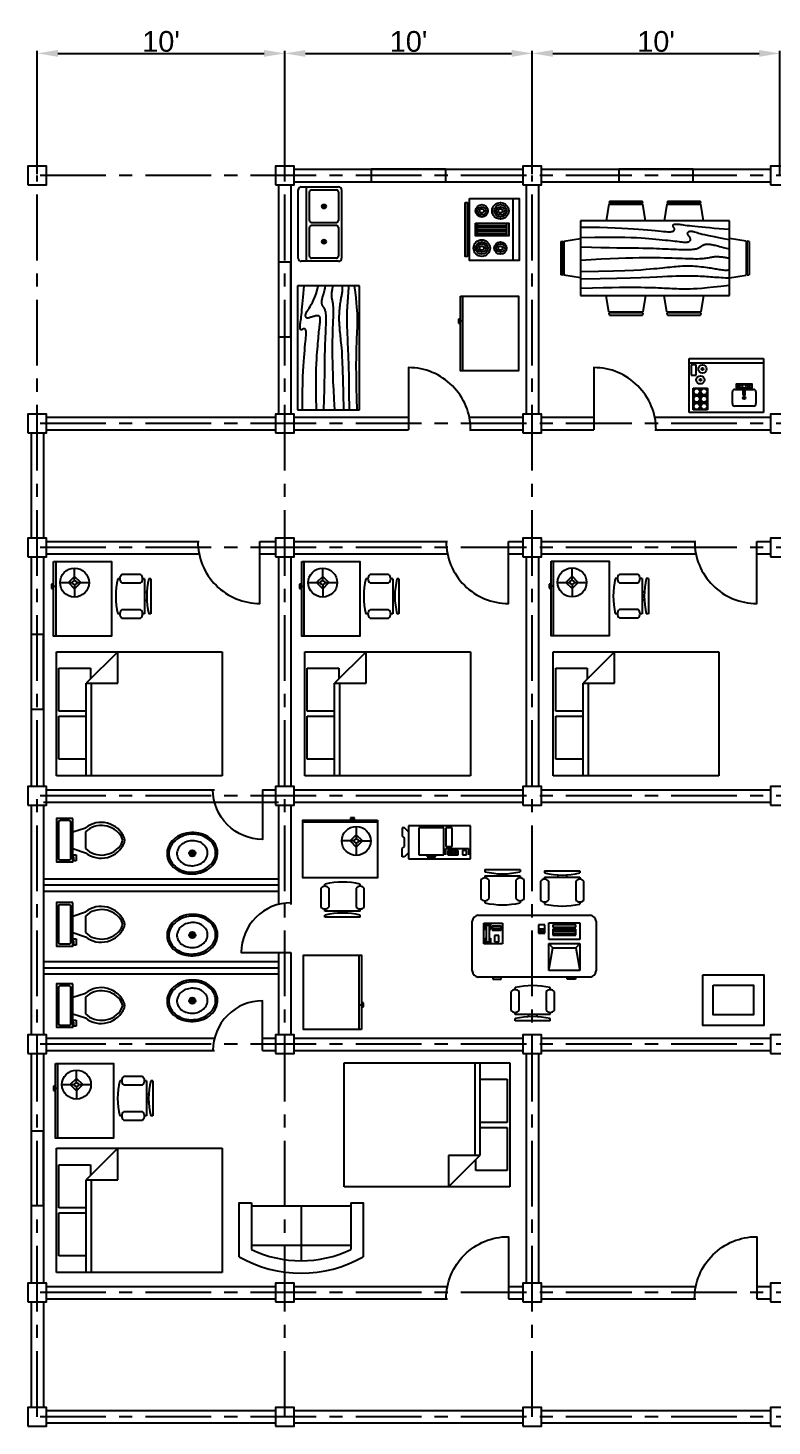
# Model space of a CAD drawing. Header units: inches. Extents: x -530 to 976, y 18 to 694.
# Drawn here: x 13 to 373, y 18 to 694 of the extents above; entities that cross this region are included whole.
import ezdxf

# ---------------------------------------------------------------- set-up
doc = ezdxf.new("R2010")
doc.units = ezdxf.units.IN
doc.linetypes.add('CENTER', pattern=[50.8, 31.75, -6.35, 6.35, -6.35])
for name, color, linetype in [('center', 7, 'CENTER'), ('column', 130, 'Continuous'), ('d1', 110, 'Continuous'), ('label', 7, 'Continuous'), ('luxury', 7, 'Continuous'), ('wall', 231, 'Continuous')]:
    doc.layers.add(name, color=color, linetype=linetype)
doc.layers.add('d4', color=110, linetype='Continuous', plot=False)
doc.layers.add('w1', color=50, linetype='Continuous', plot=False)
doc.styles.get("Standard").update_dxf_attribs({"font": 'arial.ttf'})
doc.dimstyles.new('ISO-25', dxfattribs={"dimtxt": 10, "dimasz": 10, "dimexe": 1.25, "dimexo": 0.625, "dimtad": 1, "dimtxsty": 'Standard', "dimcen": 2.5, "dimadec": 0, "dimazin": 0, "dimtfac": 1, "dimtmove": 0, "dimatfit": 3, "dimfxl": 1, "dimarcsym": 0})

# ---------------------------------------------------------------- blocks, each defined once
blk = doc.blocks.new('Dining Set - 36 x 72 in.')
at = {"linetype": 'Continuous'}
for p, q in [((-22, 27.5), (-22.1562, 26.50042)), ((-22, 27.5), (-6, 27.5)), ((-5.8437, 26.49966), (-6, 27.5)), ((6, 27.5), (5.8438, 26.50042)), ((6, 27.5), (22, 27.5)), ((22.1563, 26.49966), (22, 27.5)), ((-22.2343, 26.00059), (-23.4847, 17.99762)), ((-22.2304, 26), (-5.7608, 26)), ((-5.8416, 26.5), (-22.1534, 26.5)), ((-4.5152, 17.99762), (-5.7655, 25.99926)), ((5.7657, 26.00059), (4.5153, 17.99762)), ((5.7696, 26), (22.2392, 26)), ((22.1584, 26.5), (5.8466, 26.5)), ((23.4848, 17.99762), (22.2345, 25.99926)), ((36, 18), (-36, 18)), ((-36, 18), (-36, -18)), ((36, -18), (36, 18)), ((-45.5, 8), (-44.5004, 8.15617)), ((-45.5, 8), (-45.5, -8)), ((-44.5, -8.15843), (-44.5, 8.15338)), ((-44.0006, 8.23428), (-35.9976, 9.48474)), ((-44, 8.23041), (-44, -8.23915)), ((44.0006, 8.23428), (35.9976, 9.48474)), ((44, 8.23041), (44, -8.23915)), ((44.5, -8.15843), (44.5, 8.15338)), ((45.5, 8), (44.5005, 8.15617)), ((45.5, 8), (45.5, -8)), ((-44.4997, -8.15631), (-45.5, -8)), ((-35.9976, -9.48476), (-43.9993, -8.2345)), ((35.9976, -9.48476), (43.9993, -8.2345)), ((44.4997, -8.15631), (45.5, -8)), ((-36, -18), (36, -18)), ((-22.2343, -26.0006), (-23.4847, -17.99762)), ((-4.5152, -17.99762), (-5.7655, -25.99928)), ((5.7657, -26.0006), (4.5153, -17.99762)), ((23.4848, -17.99762), (22.2345, -25.99928)), ((-22.2304, -26), (-5.7608, -26)), ((-22, -27.5), (-22.1562, -26.50044)), ((-5.8416, -26.5), (-22.1534, -26.5)), ((-5.8437, -26.49967), (-6, -27.5)), ((5.7696, -26), (22.2392, -26)), ((6, -27.5), (5.8438, -26.50044)), ((22.1584, -26.5), (5.8466, -26.5)), ((22.1563, -26.49967), (22, -27.5)), ((-22, -27.5), (-6, -27.5)), ((6, -27.5), (22, -27.5))]:
    blk.add_line(p, q, dxfattribs=at)
for points in [[(-36, 15), (-31.1772, 14.97754), (-26.8079, 14.91406), (-22.8538, 14.81543), (-19.276, 14.6875), (-16.0362, 14.53613), (-13.0957, 14.36718), (-10.4159, 14.18652), (-7.9583, 14), (-5.6904, 13.81315), (-3.6035, 13.63021), (-1.6954, 13.45508), (0.0365, 13.29166), (1.5945, 13.14388), (2.9811, 13.01562), (4.1988, 12.9108), (5.25, 12.83333), (6.1393, 12.78613), (6.8802, 12.76823), (7.4883, 12.77767), (7.9792, 12.8125), (8.3685, 12.87077), (8.6719, 12.95052), (8.9049, 13.0498), (9.0833, 13.16666), (9.2205, 13.29899), (9.3216, 13.44401), (9.3895, 13.59879), (9.4271, 13.76041), (9.4373, 13.92594), (9.4232, 14.09245), (9.3875, 14.257), (9.3333, 14.41666), (9.2638, 14.56917), (9.1836, 14.71484), (9.0975, 14.85465), (9.0104, 14.98958), (8.9272, 15.1206), (8.8529, 15.2487), (8.7922, 15.37483), (8.75, 15.5), (8.7305, 15.62467), (8.7344, 15.74739), (8.7617, 15.86621), (8.8125, 15.97916), (8.8867, 16.08431), (8.9844, 16.17968), (9.1055, 16.26334), (9.25, 16.33333), (9.4189, 16.38802), (9.6172, 16.42708), (9.8506, 16.45052), (10.125, 16.45833), (10.4463, 16.45052), (10.8203, 16.42708), (11.2529, 16.38802), (11.75, 16.33333), (12.3184, 16.26318), (12.9694, 16.17838), (13.7151, 16.07991), (14.5677, 15.96875), (15.5395, 15.84586), (16.6426, 15.71224), (17.8893, 15.56884), (19.2917, 15.41666), (20.859, 15.25667), (22.5879, 15.08984), (24.4721, 14.91715), (26.5052, 14.73958), (28.6809, 14.5581), (30.9929, 14.3737), (33.4347, 14.18733), (36, 14)], [(-36, 10), (-28.9766, 10.14274), (-23.1725, 10.20442), (-18.4241, 10.19775), (-14.5677, 10.13541), (-11.4399, 10.03011), (-8.877, 9.89453), (-6.7154, 9.74137), (-4.7917, 9.58333), (-2.9698, 9.43082), (-1.2246, 9.28515), (0.4415, 9.14534), (2.026, 9.01041), (3.5266, 8.87939), (4.9408, 8.7513), (6.266, 8.62516), (7.5, 8.5), (8.6411, 8.37549), (9.6914, 8.2539), (10.6538, 8.13818), (11.5312, 8.03125), (12.3267, 7.93603), (13.043, 7.85547), (13.6831, 7.79248), (14.25, 7.75), (14.7471, 7.7303), (15.1797, 7.73307), (15.5537, 7.75732), (15.875, 7.80208), (16.1494, 7.86637), (16.3828, 7.94922), (16.5811, 8.04964), (16.75, 8.16666), (16.8944, 8.29915), (17.0143, 8.44531), (17.1089, 8.60319), (17.1771, 8.77083), (17.218, 8.94629), (17.2305, 9.1276), (17.2137, 9.31282), (17.1667, 9.5), (17.0895, 9.6875), (16.987, 9.875), (16.8649, 10.0625), (16.7292, 10.25), (16.5856, 10.4375), (16.4401, 10.625), (16.2985, 10.8125), (16.1667, 11), (16.05, 11.18733), (15.9518, 11.3737), (15.8752, 11.5581), (15.8229, 11.73958), (15.798, 11.91715), (15.8034, 12.08984), (15.842, 12.25667), (15.9167, 12.41666), (16.0295, 12.56836), (16.1784, 12.70833), (16.3605, 12.83268), (16.5729, 12.9375), (16.8127, 13.01888), (17.0768, 13.07291), (17.3625, 13.0957), (17.6667, 13.08333), (17.9894, 13.03312), (18.3418, 12.94726), (18.7382, 12.82918), (19.1927, 12.68229), (19.7195, 12.51001), (20.3327, 12.31575), (21.0465, 12.10294), (21.875, 11.875), (22.8357, 11.63354), (23.959, 11.37304), (25.2786, 11.08618), (26.8282, 10.76562), (28.6414, 10.40405), (30.752, 9.99414), (33.1936, 9.52856), (36, 9)], [(-36, 5.5), (-30.7157, 5.3348), (-26.069, 5.20963), (-21.9946, 5.11767), (-18.4271, 5.05208), (-15.3009, 5.00602), (-12.5508, 4.97265), (-10.1112, 4.94515), (-7.9167, 4.91666), (-5.909, 4.88167), (-4.0586, 4.83984), (-2.3429, 4.79215), (-0.7396, 4.73958), (0.7739, 4.6831), (2.22, 4.6237), (3.6213, 4.56233), (5, 4.5), (6.373, 4.43782), (7.7344, 4.3776), (9.0723, 4.32129), (10.375, 4.27083), (11.6309, 4.22819), (12.8281, 4.19531), (13.9551, 4.17415), (15, 4.16666), (15.954, 4.17448), (16.819, 4.19791), (17.6001, 4.23698), (18.3021, 4.29166), (18.9299, 4.36198), (19.4883, 4.44791), (19.9823, 4.54948), (20.4167, 4.66666), (20.7969, 4.79899), (21.1302, 4.94401), (21.4245, 5.09879), (21.6875, 5.26041), (21.9271, 5.42594), (22.1511, 5.59245), (22.3672, 5.757), (22.5834, 5.91666), (22.8065, 6.06868), (23.0404, 6.21093), (23.2879, 6.34147), (23.5521, 6.45833), (23.8358, 6.55957), (24.142, 6.64323), (24.4735, 6.70735), (24.8334, 6.75), (25.2235, 6.76969), (25.642, 6.76692), (26.0858, 6.74267), (26.5521, 6.69791), (27.0379, 6.63362), (27.5404, 6.55078), (28.0565, 6.45036), (28.5834, 6.33333), (29.1242, 6.19987), (29.7071, 6.04687), (30.3661, 5.87044), (31.1354, 5.66666), (32.0493, 5.43164), (33.142, 5.16146), (34.4475, 4.85221), (36, 4.5)], [(-36, -1), (-30.7915, -0.6591), (-26.0195, -0.38216), (-21.6519, -0.16284), (-17.6563, 0.00521), (-14.0005, 0.12833), (-10.6523, 0.21289), (-7.5796, 0.26522), (-4.75, 0.29166), (-2.134, 0.29793), (0.2878, 0.28711), (2.5317, 0.26163), (4.6146, 0.22396), (6.5529, 0.17651), (8.3633, 0.12174), (10.0623, 0.06209), (11.6667, 0), (13.1899, -0.06201), (14.6341, -0.1211), (15.9982, -0.17432), (17.2813, -0.21875), (18.4823, -0.25147), (19.6003, -0.26953), (20.6343, -0.27002), (21.5834, -0.25), (22.4481, -0.20768), (23.2357, -0.14584), (23.9549, -0.06836), (24.6146, 0.02083), (25.2235, 0.11784), (25.7904, 0.21875), (26.3241, 0.31966), (26.8334, 0.41666), (27.3265, 0.50618), (27.8099, 0.58593), (28.2894, 0.65397), (28.7709, 0.70833), (29.2601, 0.74707), (29.763, 0.76823), (30.2855, 0.76985), (30.8334, 0.75), (31.4088, 0.70784), (31.9994, 0.64713), (32.589, 0.57275), (33.1615, 0.48958), (33.7008, 0.4025), (34.1908, 0.3164), (34.6153, 0.23616), (34.9584, 0.16666), (35.2099, 0.11165), (35.3848, 0.07031), (35.504, 0.04069), (35.5886, 0.02083), (35.6594, 0.00879), (35.7377, 0.0026), (35.8442, 0.00032), (36, 0)], [(-36, -6.5), (-27.1843, -6.31267), (-20.084, -6.1263), (-14.469, -5.9419), (-10.1094, -5.76042), (-6.7752, -5.58285), (-4.2363, -5.41016), (-2.2629, -5.24333), (-0.625, -5.08334), (0.8708, -4.93099), (2.2715, -4.78646), (3.5872, -4.64974), (4.8281, -4.52084), (6.0046, -4.39974), (7.127, -4.28646), (8.2053, -4.18099), (9.25, -4.08334), (10.2705, -3.99382), (11.2734, -3.91407), (12.2647, -3.84603), (13.25, -3.79167), (14.2354, -3.75293), (15.2266, -3.73177), (16.2295, -3.73015), (17.25, -3.75), (18.2912, -3.79248), (19.3451, -3.85547), (20.4009, -3.93604), (21.4479, -4.03125), (22.4754, -4.13819), (23.4727, -4.25391), (24.4289, -4.37549), (25.3334, -4.5), (26.1785, -4.62492), (26.9694, -4.74935), (27.7145, -4.87281), (28.4219, -4.99479), (29.1, -5.11483), (29.7572, -5.23242), (30.4016, -5.34709), (31.0417, -5.45834), (31.6837, -5.56437), (32.3262, -5.65821), (32.9658, -5.73153), (33.599, -5.77604), (34.2224, -5.78345), (34.8327, -5.74545), (35.4264, -5.65373), (36, -5.5)], [(-36, -10), (-26.4022, -9.81299), (-18.4675, -9.62891), (-11.9839, -9.45069), (-6.7396, -9.28125), (-2.5226, -9.12354), (0.8789, -8.98047), (3.6769, -8.85498), (6.0833, -8.75), (8.2767, -8.66765), (10.3021, -8.60677), (12.1712, -8.56543), (13.8958, -8.54167), (15.4876, -8.53353), (16.9583, -8.53907), (18.3197, -8.55632), (19.5834, -8.58334), (20.7616, -8.61841), (21.8685, -8.66081), (22.9188, -8.71004), (23.9271, -8.76563), (24.9081, -8.82707), (25.8763, -8.89388), (26.8465, -8.96558), (27.8334, -9.04167), (28.8474, -9.12118), (29.8828, -9.20117), (30.93, -9.27824), (31.9792, -9.34896), (33.0205, -9.40991), (34.0443, -9.45768), (35.0407, -9.48885), (36, -9.5)], [(-36, -14.5), (-30.0881, -14.33513), (-25.0332, -14.21224), (-20.7312, -14.12647), (-17.0781, -14.07292), (-13.97, -14.04671), (-11.3027, -14.04297), (-8.9724, -14.05681), (-6.875, -14.08334), (-4.9224, -14.11833), (-3.0905, -14.16016), (-1.3709, -14.20785), (0.2448, -14.26042), (1.7647, -14.3169), (3.1973, -14.3763), (4.5507, -14.43767), (5.8333, -14.5), (7.0554, -14.5621), (8.235, -14.62175), (9.3922, -14.67652), (10.5469, -14.72396), (11.7192, -14.76164), (12.929, -14.78711), (14.1965, -14.79794), (15.5417, -14.79167), (16.9933, -14.76424), (18.6152, -14.70508), (20.4804, -14.60197), (22.6615, -14.44271), (25.2312, -14.21509), (28.2624, -13.9069), (31.8277, -13.50594), (36, -13)]]:
    blk.add_lwpolyline(points, dxfattribs=at)
blk = doc.blocks.new('Bed - Queen')
at = {"linetype": 'Continuous'}
for p, q in [((0, -80.00003), (0, 0)), ((0, 0), (59.99999, 0)), ((59.99999, 0), (59.99999, -80.00003)), ((7.99999, -1.2), (28.79998, -1.2)), ((7.99999, -14.4), (7.99999, -1.2)), ((28.79998, -1.2), (28.79998, -14.4)), ((31.19999, -1.2), (51.99999, -1.2)), ((31.19999, -14.4), (31.19999, -1.2)), ((51.99999, -1.2), (51.99999, -16.4)), ((0, -14.4), (44.8, -14.4)), ((44.8, -16.8), (0, -16.8)), ((59.99999, -29.6), (44.8, -14.4)), ((44.8, -14.4), (44.8, -29.6)), ((51.99999, -16.4), (46.79936, -16.4)), ((44.8, -29.6), (59.99999, -29.6)), ((59.99999, -80.00003), (0, -80.00003))]:
    blk.add_line(p, q, dxfattribs=at)
blk = doc.blocks.new('Refrigerator-2 door - 36 in top')
for p, q in [((0, -26.999999), (36, -26.999999)), ((12, -26.999999), (12, -28.999999)), ((11, -27.999999), (11, -28.999999)), ((11, -28.999999), (13, -28.999999)), ((13, -28.999999), (13, -27.999999))]:
    blk.add_line(p, q)
blk.add_lwpolyline([(0, -27.999999), (0, 0), (36, 0), (36, -27.999999)], close=True)
blk = doc.blocks.new('Sink-double - 36 in top')
for p, q in [((-18, -4), (18, -4)), ((-0.75, -18.5), (-0.75, -6.5)), ((0.75, -6.5), (0.75, -18.5))]:
    blk.add_line(p, q)
for points in [[(-16.5, 0), (16.5, 0)], [(-18, -19.5), (-18, -1.5)], [(-16.5, -18.5), (-16.5, -6.5)], [(-15.5, -5.5), (-1.75, -5.5)], [(1.75, -5.5), (15.5, -5.5)], [(16.5, -6.5), (16.5, -18.5)], [(18, -1.5), (18, -19.5)], [(-1.75, -19.5), (-15.5, -19.5)], [(15.5, -19.5), (1.75, -19.5)], [(16.5, -21), (-16.5, -21)]]:
    blk.add_lwpolyline(points)
for centre, radius in [((-8.5, -12.5), 1), ((-8.5, -12.5), 0.5), ((8.5, -12.5), 1), ((8.5, -12.5), 0.5)]:
    blk.add_circle(centre, radius)
for centre, radius, start, end in [((-16.5, -1.5), 1.5, 90, 180), ((16.5, -1.5), 1.5, 0, 90), ((-15.5, -6.5), 1, 90, 180), ((-1.75, -6.5), 1, 0, 90), ((1.75, -6.5), 1, 90, 180), ((15.5, -6.5), 1, 0, 90), ((-16.5, -19.5), 1.5, 180, 270), ((-15.5, -18.5), 1, 180, 270), ((-1.75, -18.5), 1, 270, 0), ((1.75, -18.5), 1, 180, 270), ((15.5, -18.5), 1, 270, 0), ((16.5, -19.5), 1.5, 270, 0)]:
    blk.add_arc(centre, radius, start, end)
blk = doc.blocks.new('Range-Oven - 30 in top')
for p, q in [((0, -3), (30, -3)), ((12, -6), (18, -6)), ((13, -20), (13, -6)), ((14, -6), (14, -20)), ((15, -20), (15, -6)), ((16, -6), (16, -20)), ((17, -20), (17, -6)), ((18, -20), (12, -20)), ((6, -24), (6, -25)), ((8, -25), (8, -24)), ((22, -25), (22, -24)), ((24, -24), (24, -25))]:
    blk.add_line(p, q)
for points in [[(0, -24), (0, 0), (30, 0), (30, -24)], [(12, -21), (12, -5), (18, -5), (18, -21)], [(2, -26), (2, -25), (28, -25), (28, -26)]]:
    blk.add_lwpolyline(points, close=True)
for centre, radius in [((6, -9), 4), ((6, -9), 3), ((24, -9), 3), ((6, -9), 2), ((6, -9), 1), ((24, -9), 2), ((24, -9), 1), ((6, -18), 3), ((6, -18), 2), ((6, -18), 1), ((24, -18), 4), ((24, -18), 3), ((24, -18), 2), ((24, -18), 1)]:
    blk.add_circle(centre, radius)
blk = doc.blocks.new('Wet Bar')
at = {"linetype": 'Continuous'}
for p, q in [((0, 0), (36, 0)), ((0, -26), (0, 0)), ((36, 0), (36, -26)), ((0, -2), (36, -2)), ((3.5, -3), (1, -3)), ((1, -3), (1, -8)), ((3.5, -8), (3.5, -3)), ((1, -8), (3.5, -8)), ((2, -14.25), (9, -14.25)), ((2, -24.75), (2, -14.25)), ((2, -17.75), (9, -17.75)), ((5.5, -14.25), (5.5, -24.75)), ((9, -14.25), (9, -24.75)), ((26.2, -17.55), (26.2, -14.1284)), ((27.1001, -17.55), (27.1001, -14.1284)), ((36, -26), (0, -26)), ((9, -21.25), (2, -21.25)), ((9, -24.75), (2, -24.75))]:
    blk.add_line(p, q, dxfattribs=at)
for points in [[(26.2, -14.25), (22.95, -14.25), (22.95, -12.2), (26.75, -12.2)], [(26.7487, -12.2), (30.3501, -12.2), (30.3501, -14.25), (27.1001, -14.25)], [(20.95, -21.75), (20.95, -16.05)], [(22.15, -14.85), (26.2, -14.85)], [(27.1001, -14.85), (31.15, -14.85)], [(32.3501, -16.05), (32.3501, -21.75)], [(31.15, -22.95), (22.15, -22.95)]]:
    blk.add_lwpolyline(points, dxfattribs=at)
for centre, radius in [((6.5, -5), 2), ((6.5, -5), 0.5), ((5.5, -10.25), 2), ((5.5, -10.25), 0.5), ((24.25, -13.25), 0.5), ((26.65, -13.35), 0.9), ((29, -13.25), 0.5), ((3.75, -16), 1.5), ((3.75, -19.5), 1.5), ((7.25, -16), 1.5), ((7.25, -19.5), 1.5), ((26.65, -19.05), 0.6), ((3.75, -23), 1.5), ((7.25, -23), 1.5)]:
    blk.add_circle(centre, radius, dxfattribs=at)
for centre, radius, start, end in [((22.2251, -16.125), 1.2772, 93.36646, 176.6335), ((26.65, -17.55), 0.45, 180, 0), ((31.075, -16.125), 1.2772, 3.366461, 86.63354), ((22.2251, -21.675), 1.2772, 183.3665, 266.6335), ((31.075, -21.675), 1.2772, 273.3665, 356.6335)]:
    blk.add_arc(centre, radius, start, end, dxfattribs=at)
blk = doc.blocks.new('Table - Rectangular Woodgrain 60 x 30 in.')
at = {"linetype": 'Continuous'}
for p, q in [((0, 0), (0, -30)), ((60, 0), (0, 0)), ((60, -30), (60, 0)), ((0, -30), (60, -30))]:
    blk.add_line(p, q, dxfattribs=at)
for points in [[(0, -2.4), (4.8155, -2.418), (9.0302, -2.4688), (12.709, -2.5477), (15.9167, -2.65), (18.7181, -2.7711), (21.1781, -2.9063), (23.3616, -3.0508), (25.3333, -3.2), (27.1477, -3.3495), (28.8172, -3.4958), (30.3437, -3.636), (31.7291, -3.7667), (32.9756, -3.8849), (34.0849, -3.9875), (35.059, -4.0714), (35.9, -4.1334), (36.6114, -4.1711), (37.2041, -4.1854), (37.6906, -4.1779), (38.0833, -4.15), (38.3948, -4.1034), (38.6375, -4.0396), (38.8239, -3.9602), (38.9666, -3.8667), (39.0764, -3.7608), (39.1573, -3.6448), (39.2116, -3.521), (39.2416, -3.3917), (39.2498, -3.2593), (39.2385, -3.1261), (39.21, -2.9944), (39.1666, -2.8667), (39.111, -2.7447), (39.0468, -2.6281), (38.978, -2.5163), (38.9083, -2.4083), (38.8418, -2.3035), (38.7823, -2.201), (38.7337, -2.1001), (38.7, -2), (38.6844, -1.9003), (38.6875, -1.8021), (38.7094, -1.707), (38.75, -1.6167), (38.8094, -1.5326), (38.8875, -1.4563), (38.9844, -1.3893), (39.1, -1.3333), (39.2351, -1.2896), (39.3937, -1.2583), (39.5804, -1.2396), (39.8, -1.2333), (40.057, -1.2396), (40.3562, -1.2583), (40.7023, -1.2896), (41.1, -1.3333), (41.5547, -1.3895), (42.0755, -1.4573), (42.6721, -1.5361), (43.3542, -1.625), (44.1316, -1.7233), (45.014, -1.8302), (46.0114, -1.9449), (47.1333, -2.0667), (48.3862, -2.1947), (49.7625, -2.3281), (51.2513, -2.4663), (52.8416, -2.6083), (54.5226, -2.7535), (56.2833, -2.9011), (58.1127, -3.0501), (60, -3.2)], [(0, -9.2), (6.5759, -9.0858), (11.9385, -9.0365), (16.2527, -9.0418), (19.6833, -9.0917), (22.3952, -9.1759), (24.5531, -9.2844), (26.322, -9.4069), (27.8666, -9.5333), (29.3241, -9.6553), (30.7203, -9.7719), (32.0532, -9.8837), (33.3208, -9.9917), (34.5213, -10.0965), (35.6526, -10.199), (36.7128, -10.2999), (37.7, -10.4), (38.6129, -10.4996), (39.4531, -10.5969), (40.223, -10.6895), (40.925, -10.775), (41.5613, -10.8512), (42.1344, -10.9156), (42.6465, -10.966), (43.1, -11), (43.4976, -11.0158), (43.8437, -11.0136), (44.143, -10.9942), (44.4, -10.9583), (44.6195, -10.9069), (44.8062, -10.8406), (44.9648, -10.7603), (45.1, -10.6667), (45.2155, -10.5598), (45.3114, -10.4365), (45.3871, -10.2929), (45.4416, -10.125), (45.4743, -9.929), (45.4844, -9.7011), (45.4709, -9.4371), (45.4333, -9.1333), (45.3716, -8.7883), (45.2896, -8.4104), (45.1919, -8.0107), (45.0833, -7.6), (44.9685, -7.1893), (44.8521, -6.7896), (44.7388, -6.4117), (44.6333, -6.0667), (44.54, -5.7628), (44.4614, -5.4979), (44.4001, -5.2675), (44.3583, -5.0667), (44.3384, -4.8909), (44.3427, -4.7354), (44.3736, -4.5956), (44.4333, -4.4667), (44.5236, -4.3453), (44.6427, -4.2333), (44.7884, -4.1339), (44.9583, -4.05), (45.1501, -3.9849), (45.3614, -3.9417), (45.59, -3.9234), (45.8333, -3.9333), (46.0915, -3.9749), (46.3734, -4.0531), (46.6906, -4.1736), (47.0542, -4.3417), (47.4756, -4.5629), (47.9661, -4.8427), (48.5372, -5.1866), (49.2, -5.6), (49.9676, -6.0844), (50.8594, -6.625), (51.8965, -7.2031), (53.1, -7.8), (54.491, -8.3969), (56.0906, -8.975), (57.9199, -9.5156), (60, -10)], [(0, -12.8), (5.1847, -12.9322), (9.6213, -13.0323), (13.3963, -13.1059), (16.5958, -13.1583), (19.3063, -13.1952), (21.614, -13.2219), (23.6054, -13.2439), (25.3666, -13.2667), (26.9728, -13.2947), (28.4531, -13.3281), (29.8256, -13.3663), (31.1083, -13.4083), (32.3191, -13.4535), (33.476, -13.501), (34.597, -13.5501), (35.7, -13.6), (36.7984, -13.6497), (37.8875, -13.6979), (38.9578, -13.743), (40, -13.7833), (41.0047, -13.8174), (41.9625, -13.8438), (42.864, -13.8607), (43.7, -13.8667), (44.4631, -13.8604), (45.1552, -13.8417), (45.7801, -13.8104), (46.3416, -13.7667), (46.8439, -13.7104), (47.2906, -13.6417), (47.6858, -13.5604), (48.0333, -13.4667), (48.3375, -13.3608), (48.6042, -13.2448), (48.8396, -13.121), (49.05, -12.9917), (49.2417, -12.8593), (49.4208, -12.7261), (49.5937, -12.5944), (49.7667, -12.4667), (49.9452, -12.3451), (50.1323, -12.2313), (50.3303, -12.1268), (50.5416, -12.0333), (50.7686, -11.9524), (51.0135, -11.8854), (51.2788, -11.8341), (51.5666, -11.8), (51.8785, -11.7843), (52.2116, -11.7865), (52.562, -11.8059), (52.926, -11.8417), (53.2998, -11.8931), (53.6795, -11.9594), (54.0614, -12.0397), (54.4416, -12.1333), (54.8223, -12.2401), (55.2293, -12.3625), (55.6942, -12.5037), (56.2489, -12.6667), (56.9251, -12.8547), (57.7545, -13.0708), (58.7689, -13.3182), (60, -13.6)], [(0, -18), (5.124, -17.7273), (9.6609, -17.5057), (13.6705, -17.3303), (17.2125, -17.1958), (20.3467, -17.0973), (23.1328, -17.0297), (25.6307, -16.9878), (27.9, -16.9667), (29.9928, -16.9617), (31.9302, -16.9703), (33.7254, -16.9907), (35.3917, -17.0208), (36.9423, -17.0588), (38.3906, -17.1026), (39.7499, -17.1503), (41.0333, -17.2), (42.2519, -17.2496), (43.4073, -17.2969), (44.4986, -17.3395), (45.525, -17.375), (46.4858, -17.4012), (47.3802, -17.4156), (48.2074, -17.416), (48.9667, -17.4), (49.6583, -17.3662), (50.2872, -17.3167), (50.8595, -17.2547), (51.3812, -17.1833), (51.8584, -17.1057), (52.2971, -17.025), (52.7034, -16.9443), (53.0833, -16.8667), (53.443, -16.7951), (53.789, -16.7313), (54.128, -16.6768), (54.4666, -16.6334), (54.8115, -16.6024), (55.1693, -16.5854), (55.5465, -16.5841), (55.95, -16.6), (56.3828, -16.6337), (56.8346, -16.6823), (57.2915, -16.7418), (57.7396, -16.8084), (58.165, -16.878), (58.5539, -16.9469), (58.8924, -17.0111), (59.1666, -17.0667), (59.3679, -17.1107), (59.5078, -17.1438), (59.6032, -17.1675), (59.6708, -17.1833), (59.7275, -17.193), (59.7901, -17.1979), (59.8753, -17.1998), (60, -17.2)], [(0, -22.4), (8.0098, -22.2501), (14.4094, -22.1011), (19.4168, -21.9535), (23.25, -21.8083), (26.1269, -21.6663), (28.2656, -21.5281), (29.884, -21.3947), (31.2, -21.2667), (32.3967, -21.1448), (33.5172, -21.0292), (34.5697, -20.9198), (35.5625, -20.8167), (36.5037, -20.7198), (37.4015, -20.6292), (38.2642, -20.5448), (39.1, -20.4667), (39.9164, -20.3951), (40.7187, -20.3313), (41.5117, -20.2768), (42.3, -20.2333), (43.0883, -20.2024), (43.8812, -20.1854), (44.6836, -20.1841), (45.5, -20.2), (46.3328, -20.234), (47.1747, -20.2844), (48.0163, -20.3488), (48.8479, -20.425), (49.66, -20.5106), (50.4429, -20.6031), (51.1872, -20.7004), (51.8833, -20.8), (52.5246, -20.8999), (53.1166, -20.9995), (53.6681, -21.0983), (54.1875, -21.1958), (54.6834, -21.2919), (55.1646, -21.3859), (55.6394, -21.4777), (56.1167, -21.5667), (56.6028, -21.6515), (57.0961, -21.7266), (57.5929, -21.7852), (58.0896, -21.8208), (58.5823, -21.8268), (59.0674, -21.7964), (59.5412, -21.723), (60, -21.6)], [(0, -25.2), (8.6355, -25.0504), (15.7026, -24.9031), (21.4049, -24.7606), (25.9458, -24.625), (29.529, -24.4988), (32.3578, -24.3844), (34.6359, -24.284), (36.5667, -24.2), (38.3213, -24.1341), (39.9417, -24.0854), (41.437, -24.0523), (42.8167, -24.0333), (44.0901, -24.0268), (45.2667, -24.0313), (46.3557, -24.0451), (47.3667, -24.0667), (48.309, -24.0947), (49.1928, -24.1287), (50.0284, -24.168), (50.826, -24.2125), (51.5959, -24.2617), (52.3483, -24.3151), (53.0935, -24.3725), (53.8417, -24.4334), (54.6009, -24.497), (55.3699, -24.561), (56.1454, -24.6226), (56.9239, -24.6792), (57.7021, -24.7279), (58.4764, -24.7662), (59.2435, -24.7911), (60, -24.8)], [(0, -28.8), (5.6867, -28.6681), (10.45, -28.5698), (14.407, -28.5012), (17.675, -28.4584), (20.3711, -28.4374), (22.6125, -28.4344), (24.5164, -28.4455), (26.2, -28.4667), (27.762, -28.4947), (29.2276, -28.5281), (30.6033, -28.5663), (31.8958, -28.6084), (33.1118, -28.6535), (34.2578, -28.7011), (35.3405, -28.7501), (36.3666, -28.8), (37.3443, -28.8497), (38.288, -28.8974), (39.2137, -28.9412), (40.1375, -28.9792), (41.0753, -29.0093), (42.0432, -29.0297), (43.0572, -29.0384), (44.1333, -29.0333), (45.2936, -29.0114), (46.5843, -28.9641), (48.0579, -28.8816), (49.7666, -28.7542), (51.7629, -28.5721), (54.0989, -28.3255), (56.8272, -28.0048), (60, -27.6)]]:
    blk.add_lwpolyline(points, dxfattribs=at)
blk = doc.blocks.new('Lamp - Table')
at = {"linetype": 'Continuous'}
for p, q in [((0, 7), (0, 1)), ((-1, 0), (-7, 0)), ((0, 3), (-3, 0)), ((-3, 0), (0, -3)), ((3, 0), (0, 3)), ((0, -3), (3, 0)), ((1, 0), (7, 0)), ((0, -1), (0, -7))]:
    blk.add_line(p, q, dxfattribs=at)
for radius in [7, 1]:
    blk.add_circle((0, 0), radius, dxfattribs=at)
blk = doc.blocks.new('Chair - Desk')
at = {"linetype": 'Continuous'}
for p, q in [((-8.5, 0), (-8.5, -1)), ((-8.5, 0), (8.5, 0)), ((8.5, 0), (8.5, -1)), ((-10.5, -5), (-10.5, -14)), ((-8.5, -3), (-8.5, -4)), ((-8.5, -3), (8.5, -3)), ((-6.5, -14), (-6.5, -5)), ((-2, -3), (-2, -1.9355)), ((2, -1.9576), (2, -3)), ((6.5, -5), (6.5, -14)), ((8.5, -3), (8.5, -4)), ((10.5, -14), (10.5, -5)), ((-8.5, -15), (-8.5, -16)), ((8.5, -15), (8.5, -16))]:
    blk.add_line(p, q, dxfattribs=at)
for centre, radius, start, end in [((-8.5, -6.5), 2.5, 36.8699, 143.1301), ((0, 34.625), 36.625, 256.5803, 283.4197), ((8.5, -6.5), 2.5, 36.8699, 143.1301), ((-8.5, -12.5), 2.5, 216.8699, 323.1301), ((0, 19.625), 36.625, 256.5803, 283.4197), ((8.5, -12.5), 2.5, 216.8699, 323.1301)]:
    blk.add_arc(centre, radius, start, end, dxfattribs=at)
blk = doc.blocks.new('Desk - 30 x 60 in.')
at = {"linetype": 'Continuous'}
for p, q in [((-26.999995, 0), (26.999995, 0)), ((-29.999995, -27), (-29.999995, -3)), ((29.999995, -3), (29.999995, -27)), ((26.999995, -30), (-26.999995, -30)), ((-20.000005, -30), (-20.000005, -31)), ((-20.000005, -31), (-16.000005, -31)), ((-16.000005, -31), (-16.000005, -30)), ((15.999995, -31), (15.999995, -30)), ((19.999995, -31), (15.999995, -31)), ((19.999995, -30), (19.999995, -31))]:
    blk.add_line(p, q, dxfattribs=at)
for centre, start, end in [((-26.499995, -3.5), 98.1301, 171.8699), ((26.499995, -3.5), 8.130102, 81.8699), ((-26.499995, -26.5), 188.1301, 261.8699), ((26.499995, -26.5), 278.1301, 351.8699)]:
    blk.add_arc(centre, 3.535534, start, end, dxfattribs=at)
blk = doc.blocks.new('Computer Terminal')
at = {"linetype": 'Continuous'}
for p, q in [((-10, 11.5), (5, 11.5)), ((-8, 0.5), (-10, 11.5)), ((-10, -1.5), (-10, 11.5)), ((5, 11.5), (3, 0.5)), ((5, 11.5), (5, -1.5)), ((-10, -1.5), (-8, 0.5)), ((3, 0.5), (-8, 0.5)), ((3, 0.5), (5, -1.5)), ((5, -1.5), (-10, -1.5)), ((-10, -11.5), (-10, -3.5)), ((-10, -3.5), (5, -3.5)), ((-8, -5.5), (-8, -8.5)), ((3, -5.5), (-8, -5.5)), ((3, -6.5), (-8, -6.5)), ((3, -8.5), (3, -5.5)), ((5, -3.5), (5, -11.5)), ((10, -6.5), (7, -6.5)), ((7, -6.5), (7, -10.5)), ((10, -10.5), (10, -6.5)), ((5, -11.5), (-10, -11.5)), ((-8, -7.5), (3, -7.5)), ((-8, -8.5), (3, -8.5)), ((-8, -9.5), (-8, -10.5)), ((3, -9.5), (-8, -9.5)), ((-8, -10.5), (3, -10.5)), ((3, -10.5), (3, -9.5)), ((7, -10.5), (10, -10.5)), ((9.5, -7.5), (7.5, -7.5)), ((7.5, -7.5), (7.5, -8.5)), ((7.5, -8.5), (9.5, -8.5)), ((8.5, -7.5), (8.5, -8.5)), ((9.5, -8.5), (9.5, -7.5))]:
    blk.add_line(p, q, dxfattribs=at)
blk = doc.blocks.new('Toilet - top')
for p, q in [((9.5, -6), (9.5, -2)), ((-10, -8.5), (-8, -8.5)), ((-10, -9.5), (-10, -8.5)), ((-7, -9.5), (-10, -9.5)), ((-8, -8.5), (-8, -8)), ((-7, -8), (-7, -9.5)), ((-4, -8), (-6, -14)), ((4, -8), (6, -14)), ((4, -14), (-4, -14))]:
    blk.add_line(p, q)
blk.add_lwpolyline([(10.5, -8), (10.5, 0), (-10.5, 0), (-10.5, -8)], close=True)
for points in [[(-9.5, -2), (-9.5, -6)], [(8.5, -1), (-8.5, -1)], [(-8.5, -7), (8.5, -7)]]:
    blk.add_lwpolyline(points)
for centre, radius, start, end in [((-8.62, -1.88), 0.884, 81.8699, 188.1301), ((-8.62, -6.12), 0.884, 171.8699, 278.1301), ((8.62, -1.88), 0.884, 351.8699, 98.1301), ((8.62, -6.12), 0.884, 261.8699, 8.1301), ((3.52, -21.58), 12.17, 141.46911, 247.97143), ((4.2, -21.82), 11.33, 136.36773, 238.94682), ((-3.52, -21.58), 12.17, 292.02843, 38.53071), ((-4.2, -21.82), 11.33, 301.05301, 43.63209), ((0, -27.88), 4, 245.73182, 294.26817), ((0, -29), 4, 254.86053, 285.13947)]:
    blk.add_arc(centre, radius, start, end)
blk = doc.blocks.new('Sink - Oval top')
for p, q in [((-1, 0), (1, 0)), ((0, 1), (0, -1))]:
    blk.add_line(p, q)
at = {"linetype": 'Continuous'}
for points in [[(-12.23, 0.39, 0.117634), (-11.46, -3.36, 0.104469), (-8.88, -6.8, 0.090016), (-5.08, -9.07, 0.08192), (-0.32, -10.02, 0.08192), (4.49, -9.38, 0.090016), (8.42, -7.36, 0.104469), (11.22, -4.09, 0.117634), (12.23, -0.39, 0.117634), (11.46, 3.36, 0.104469), (8.88, 6.8, 0.090016), (5.08, 9.07, 0.08192), (0.32, 10.02, 0.08192), (-4.49, 9.38, 0.090016), (-8.42, 7.36, 0.104469), (-11.22, 4.09, 0.117634)], [(-11.29, 0.16, 0.118622), (-10.52, -3.25, 0.104678), (-8.07, -6.36, 0.089562), (-4.54, -8.37, 0.081185), (-0.13, -9.15, 0.081185), (4.3, -8.49, 0.089562), (7.89, -6.58, 0.104678), (10.42, -3.55, 0.118622), (11.29, -0.16, 0.118622), (10.52, 3.25, 0.104678), (8.07, 6.36, 0.089562), (4.54, 8.37, 0.081185), (0.13, 9.15, 0.081185), (-4.3, 8.49, 0.089562), (-7.89, 6.58, 0.104678), (-10.42, 3.55, 0.118622)], [(-7.42, 0.08, 0.118283), (-6.91, -2.17, 0.104607), (-5.29, -4.21, 0.089718), (-2.97, -5.53, 0.081436), (-0.07, -6.04, 0.081436), (2.84, -5.59, 0.089718), (5.2, -4.33, 0.104607), (6.86, -2.32, 0.118283), (7.42, -0.08, 0.118283), (6.91, 2.17, 0.104607), (5.29, 4.21, 0.089718), (2.97, 5.53, 0.081436), (0.07, 6.04, 0.081436), (-2.84, 5.59, 0.089718), (-5.2, 4.33, 0.104607), (-6.86, 2.32, 0.118283)]]:
    blk.add_lwpolyline(points, format="xyb", close=True, dxfattribs=at)
for radius in [1.5, 1]:
    blk.add_circle((0, 0), radius)
blk = doc.blocks.new('Phone - Desk')
at = {"linetype": 'Continuous'}
for p, q in [((-4.5, -5), (-4.5, 5)), ((-4.5, 5), (4.5, 5)), ((-4, 4.5), (-4, 2)), ((-4, 2), (-3.25, 2)), ((-3.75, 4.5), (-3.75, 2.25)), ((-1.25, 4.5), (-3.75, 4.5)), ((-3.75, 2.25), (-3.25, 2.25)), ((-3.25, 4), (-3.25, -4)), ((-3.25, 4), (-1.75, 4)), ((-1.75, -4), (-1.75, 4)), ((-1.75, 2.25), (-1.25, 2.25)), ((-1.75, 2), (-1, 2)), ((-1.25, 2.25), (-1.25, 4.5)), ((-1, 2), (-1, 4.5)), ((4, 3.5), (-0.5, 3.5)), ((-0.5, 3.5), (-0.5, 1.5)), ((-0.5, 2.5), (4, 2.5)), ((-0.5, 1.5), (4, 1.5)), ((4, 1.5), (4, 3.5)), ((4.5, 5), (4.5, -5)), ((4.5, -5), (-4.5, -5)), ((-3.75, -2.25), (-3.25, -2.25)), ((-3.75, -4.5), (-3.75, -2.25)), ((-1.25, -4.5), (-3.75, -4.5)), ((-3.25, -4), (-1.75, -4)), ((-1.75, -2.25), (-1.25, -2.25)), ((-1.25, -2.25), (-1.25, -4.5)), ((2.75, -1), (0.75, -1)), ((0.75, -1), (0.75, -4)), ((0.75, -4), (2.75, -4)), ((2.75, -4), (2.75, -1))]:
    blk.add_line(p, q, dxfattribs=at)
blk = doc.blocks.new('Copy Machine')
at = {"linetype": 'Continuous'}
for p, q in [((0, 0), (0, -16)), ((30, 0), (0, 0)), ((30, -16), (30, 0)), ((-3, -1), (-3, -5)), ((-2, -1), (-3, -1)), ((-3, -5), (-2, -6)), ((0, -3), (-2, -1)), ((-2, -10), (-2, -6)), ((5, -1), (5, -14)), ((17, -1), (5, -1)), ((17, -14), (17, -1)), ((18, -1), (18, -10)), ((21, -1), (18, -1)), ((21, -10), (21, -1)), ((-3, -11), (-2, -10)), ((-3, -15), (-3, -11)), ((0, -13), (-2, -15)), ((18, -10), (21, -10)), ((18, -14), (18, -11)), ((18, -11), (29, -11)), ((24, -12), (19, -12)), ((19, -12), (19, -14)), ((24, -13), (19, -13)), ((20, -12), (20, -14)), ((21, -14), (21, -12)), ((22, -12), (22, -14)), ((23, -14), (23, -12)), ((24, -14), (24, -12)), ((28, -12), (26, -12)), ((26, -12), (26, -14)), ((28, -14), (28, -12)), ((29, -11), (29, -14)), ((-2, -15), (-3, -15)), ((0, -16), (30, -16)), ((5, -14), (17, -14)), ((9, -14), (9, -15)), ((9, -15), (13, -15)), ((13, -15), (13, -14)), ((19, -14), (24, -14)), ((26, -14), (28, -14))]:
    blk.add_line(p, q, dxfattribs=at)
blk = doc.blocks.new('Sofa - Roundback Loveseat 5 ft.')
at = {"linetype": 'Continuous'}
for p, q in [((0, -32.44198), (0, -5.99998)), ((-24, -33.99998), (-24, -11.46958)), ((-23.9998, -13.38178), (23.99986, -13.38178)), ((24.00004, -33.99998), (24.00004, -11.46958)), ((-24, -32.44198), (24.00004, -32.44198))]:
    blk.add_line(p, q, dxfattribs=at)
for points in [[(-24, -33.99998), (-30, -33.99998), (-30, -7.99998)], [(30.00004, -7.99998), (30.00004, -33.99998), (24.00004, -33.99998)]]:
    blk.add_lwpolyline(points, dxfattribs=at)
for centre, radius, start, end in [((0, -60.24998), 60.24998, 60.13715, 119.8628), ((0, -61.38438), 55.38444, 64.32083, 115.6792)]:
    blk.add_arc(centre, radius, start, end, dxfattribs=at)
blk = doc.blocks.new('*D49')
at = {"layer": 'Defpoints', "color": 0, "transparency": 16777216}
for p in [(137.18, 681.41), (17.61, 622.39), (137.18, 622.39)]:
    blk.add_point(p, dxfattribs=at)
at = {"layer": 'label', "color": 0, "lineweight": -2, "transparency": 16777216}
for p, q in [((17.61, 623.02), (17.61, 682.66)), ((137.18, 623.02), (137.18, 682.66)), ((27.61, 681.41), (127.18, 681.41))]:
    blk.add_line(p, q, dxfattribs=at)
at = {"layer": 'label', "color": 0, "transparency": 16777216}
for points in [[(27.61, 683.08), (27.61, 679.75), (17.61, 681.41)], [(127.18, 683.08), (127.18, 679.75), (137.18, 681.41)]]:
    blk.add_solid(points, dxfattribs=at)
at = {"layer": 'label', "color": 0, "transparency": 16777216, "insert": (77.4, 687.14), "char_height": 10, "attachment_point": 5}
blk.add_mtext("10'", dxfattribs=at)
blk = doc.blocks.new('*D50')
at = {"layer": 'Defpoints', "color": 0, "transparency": 16777216}
for p in [(256.75, 681.41), (137.18, 622.39), (256.75, 622.39)]:
    blk.add_point(p, dxfattribs=at)
at = {"layer": 'label', "color": 0, "lineweight": -2, "transparency": 16777216}
for p, q in [((137.18, 623.02), (137.18, 682.66)), ((256.75, 623.02), (256.75, 682.66)), ((147.18, 681.41), (246.75, 681.41))]:
    blk.add_line(p, q, dxfattribs=at)
at = {"layer": 'label', "color": 0, "transparency": 16777216}
for points in [[(147.18, 683.08), (147.18, 679.75), (137.18, 681.41)], [(246.75, 683.08), (246.75, 679.75), (256.75, 681.41)]]:
    blk.add_solid(points, dxfattribs=at)
at = {"layer": 'label', "color": 0, "transparency": 16777216, "insert": (196.97, 687.14), "char_height": 10, "attachment_point": 5}
blk.add_mtext("10'", dxfattribs=at)
blk = doc.blocks.new('*D51')
at = {"layer": 'Defpoints', "color": 0, "transparency": 16777216}
for p in [(376.32, 681.41), (256.75, 622.39), (376.32, 622.39)]:
    blk.add_point(p, dxfattribs=at)
at = {"layer": 'label', "color": 0, "lineweight": -2, "transparency": 16777216}
for p, q in [((256.75, 623.02), (256.75, 682.66)), ((376.32, 623.02), (376.32, 682.66)), ((266.75, 681.41), (366.32, 681.41))]:
    blk.add_line(p, q, dxfattribs=at)
at = {"layer": 'label', "color": 0, "transparency": 16777216}
for points in [[(266.75, 683.08), (266.75, 679.75), (256.75, 681.41)], [(366.32, 683.08), (366.32, 679.75), (376.32, 681.41)]]:
    blk.add_solid(points, dxfattribs=at)
at = {"layer": 'label', "color": 0, "transparency": 16777216, "insert": (316.54, 687.14), "char_height": 10, "attachment_point": 5}
blk.add_mtext("10'", dxfattribs=at)

msp = doc.modelspace()

# ---------------------------------------------------------------- linework, layer by layer
at = {"layer": 'center'}
for p, q in [((17.615, 22.61), (17.615, 622.393)), ((914.384, 622.393), (17.615, 622.393)), ((137.184, 22.61), (137.184, 622.393)), ((256.753, 22.61), (256.753, 622.393)), ((914.384, 502.575), (17.615, 502.575)), ((914.384, 442.58), (17.615, 442.58)), ((914.384, 322.59), (17.615, 322.59)), ((914.384, 202.6), (17.615, 202.6)), ((914.384, 82.61), (17.615, 82.61)), ((914.384, 22.61), (17.615, 22.61))]:
    msp.add_line(p, q, dxfattribs=at)
at = {"layer": 'column'}
for points in [[(13.115, 617.893), (22.115, 617.893), (22.115, 626.893), (13.115, 626.893)], [(132.684, 617.893), (141.684, 617.893), (141.684, 626.893), (132.684, 626.893)], [(252.253, 617.893), (261.253, 617.893), (261.253, 626.893), (252.253, 626.893)], [(371.822, 617.893), (380.822, 617.893), (380.822, 626.893), (371.822, 626.893)], [(13.115, 498.075), (22.115, 498.075), (22.115, 507.075), (13.115, 507.075)], [(132.684, 498.075), (141.684, 498.075), (141.684, 507.075), (132.684, 507.075)], [(252.253, 498.075), (261.253, 498.075), (261.253, 507.075), (252.253, 507.075)], [(371.822, 498.075), (380.822, 498.075), (380.822, 507.075), (371.822, 507.075)], [(13.115, 438.08), (22.115, 438.08), (22.115, 447.08), (13.115, 447.08)], [(132.684, 438.08), (141.684, 438.08), (141.684, 447.08), (132.684, 447.08)], [(252.253, 438.08), (261.253, 438.08), (261.253, 447.08), (252.253, 447.08)], [(371.822, 438.08), (380.822, 438.08), (380.822, 447.08), (371.822, 447.08)], [(13.115, 318.09), (22.115, 318.09), (22.115, 327.09), (13.115, 327.09)], [(132.684, 318.09), (141.684, 318.09), (141.684, 327.09), (132.684, 327.09)], [(252.253, 318.09), (261.253, 318.09), (261.253, 327.09), (252.253, 327.09)], [(371.822, 318.09), (380.822, 318.09), (380.822, 327.09), (371.822, 327.09)], [(13.115, 198.1), (22.115, 198.1), (22.115, 207.1), (13.115, 207.1)], [(132.684, 198.1), (141.684, 198.1), (141.684, 207.1), (132.684, 207.1)], [(252.253, 198.1), (261.253, 198.1), (261.253, 207.1), (252.253, 207.1)], [(371.822, 198.1), (380.822, 198.1), (380.822, 207.1), (371.822, 207.1)], [(13.115, 78.11), (22.115, 78.11), (22.115, 87.11), (13.115, 87.11)], [(132.684, 78.11), (141.684, 78.11), (141.684, 87.11), (132.684, 87.11)], [(252.253, 78.11), (261.253, 78.11), (261.253, 87.11), (252.253, 87.11)], [(371.822, 78.11), (380.822, 78.11), (380.822, 87.11), (371.822, 87.11)], [(13.115, 18.11), (22.115, 18.11), (22.115, 27.11), (13.115, 27.11)], [(132.684, 18.11), (141.684, 18.11), (141.684, 27.11), (132.684, 27.11)], [(252.253, 18.11), (261.253, 18.11), (261.253, 27.11), (252.253, 27.11)], [(371.822, 18.11), (380.822, 18.11), (380.822, 27.11), (371.822, 27.11)]]:
    msp.add_lwpolyline(points, close=True, dxfattribs=at)
at = {"layer": 'd1'}
for points in [[(226.969, 499.575, 0.4142136), (196.969, 529.575), (196.969, 499.575)], [(316.538, 499.575, 0.4142136), (286.538, 529.575), (286.538, 499.575)], [(95.184, 445.58, 0.4142136), (125.184, 415.58), (125.184, 445.58)], [(215.184, 445.58, 0.4142136), (245.184, 415.58), (245.184, 445.58)], [(335.184, 445.58, 0.4142136), (365.184, 415.58), (365.184, 445.58)], [(215.184, 79.61, -0.4142136), (245.184, 109.61), (245.184, 79.61)], [(335.184, 79.61, -0.4142136), (365.184, 109.61), (365.184, 79.61)]]:
    msp.add_lwpolyline(points, format="xyb", dxfattribs=at)
at = {"layer": 'd4'}
for points in [[(126.452, 325.59), (126.452, 301.59, -0.4142136), (102.452, 325.59)], [(140.184, 270.938, 0.4142136), (116.184, 246.938), (140.184, 246.938)], [(126.452, 199.6), (126.452, 223.6, 0.4142136), (102.452, 199.6)]]:
    msp.add_lwpolyline(points, format="xyb", dxfattribs=at)
at = {"layer": 'luxury'}
for p, q in [((20.615, 319.59), (134.184, 319.59)), ((20.615, 279.594), (134.184, 279.594)), ((20.615, 239.598), (134.184, 239.598))]:
    msp.add_line(p, q, dxfattribs=at)
for points in [[(339.138, 236.159), (368.678, 236.159), (368.678, 211.74), (339.138, 211.74)], [(344.138, 231.159), (363.678, 231.159), (363.678, 216.74), (344.138, 216.74)]]:
    msp.add_lwpolyline(points, close=True, dxfattribs=at)
at = {"layer": 'w1'}
for points in [[(178.969, 619.393), (214.969, 619.393), (214.969, 625.393), (178.969, 625.393)], [(298.538, 619.393), (334.538, 619.393), (334.538, 625.393), (298.538, 625.393)], [(140.184, 544.484), (140.184, 580.484), (134.184, 580.484), (134.184, 544.484)], [(20.615, 364.585), (20.615, 400.585), (14.615, 400.585), (14.615, 364.585)], [(20.615, 124.605), (20.615, 160.605), (14.615, 160.605), (14.615, 124.605)]]:
    msp.add_lwpolyline(points, close=True, dxfattribs=at)
at = {"layer": 'wall'}
for p, q in [((141.684, 625.393), (252.253, 625.393)), ((261.253, 625.393), (371.822, 625.393)), ((134.184, 617.893), (134.184, 507.075)), ((140.184, 617.893), (140.184, 507.075)), ((141.684, 619.393), (252.253, 619.393)), ((253.753, 617.893), (253.753, 507.075)), ((259.753, 617.893), (259.753, 507.075)), ((261.253, 619.393), (371.822, 619.393)), ((22.115, 505.575), (132.684, 505.575)), ((141.684, 505.575), (196.969, 505.575)), ((226.362, 505.575), (252.253, 505.575)), ((261.253, 505.575), (286.538, 505.575)), ((315.932, 505.575), (371.822, 505.575)), ((14.615, 498.075), (14.615, 447.08)), ((20.615, 498.075), (20.615, 447.08)), ((22.115, 499.575), (132.684, 499.575)), ((141.684, 499.575), (196.969, 499.575)), ((226.362, 499.575), (252.253, 499.575)), ((261.253, 499.575), (286.538, 499.575)), ((315.932, 499.575), (371.822, 499.575)), ((22.115, 445.58), (95.79, 445.58)), ((22.115, 439.58), (95.79, 439.58)), ((125.184, 445.58), (132.684, 445.58)), ((125.184, 439.58), (132.684, 439.58)), ((141.684, 445.58), (215.79, 445.58)), ((141.684, 439.58), (215.79, 439.58)), ((245.184, 445.58), (252.253, 445.58)), ((245.184, 439.58), (252.253, 439.58)), ((261.253, 445.58), (335.79, 445.58)), ((261.253, 439.58), (335.79, 439.58)), ((365.184, 445.58), (371.822, 445.58)), ((365.184, 439.58), (371.822, 439.58)), ((14.615, 438.08), (14.615, 327.09)), ((20.615, 438.08), (20.615, 327.09)), ((134.184, 438.08), (134.184, 327.09)), ((140.184, 438.08), (140.184, 327.09)), ((253.753, 438.08), (253.753, 327.09)), ((259.753, 438.08), (259.753, 327.09)), ((22.115, 325.59), (103.214, 325.59)), ((126.452, 325.59), (132.684, 325.59)), ((141.684, 325.59), (252.253, 325.59)), ((261.253, 325.59), (371.822, 325.59)), ((14.615, 318.09), (14.615, 207.1)), ((20.615, 318.09), (20.615, 207.1)), ((22.115, 319.59), (103.214, 319.59)), ((126.452, 319.59), (132.684, 319.59)), ((134.184, 318.09), (134.184, 270.176)), ((140.184, 318.09), (140.184, 270.176)), ((141.684, 319.59), (252.253, 319.59)), ((261.253, 319.59), (371.822, 319.59)), ((20.615, 282.594), (134.184, 282.594)), ((20.615, 276.594), (134.184, 276.594)), ((134.184, 246.938), (134.184, 207.1)), ((140.184, 246.938), (140.184, 207.1)), ((20.615, 242.598), (134.184, 242.598)), ((20.615, 236.598), (134.184, 236.598)), ((22.115, 205.6), (103.214, 205.6)), ((126.452, 205.6), (132.684, 205.6)), ((141.684, 205.6), (252.253, 205.6)), ((261.253, 205.6), (371.822, 205.6)), ((14.615, 198.1), (14.615, 198.1)), ((14.615, 198.1), (14.615, 87.11)), ((20.615, 198.1), (20.615, 198.1)), ((20.615, 198.1), (20.615, 87.11)), ((22.115, 199.6), (103.214, 199.6)), ((126.452, 199.6), (132.684, 199.6)), ((134.184, 198.1), (134.184, 198.1)), ((140.184, 198.1), (140.184, 198.1)), ((141.684, 199.6), (252.253, 199.6)), ((253.753, 198.1), (253.753, 198.1)), ((253.753, 198.1), (253.753, 87.11)), ((259.753, 198.1), (259.753, 198.1)), ((259.753, 198.1), (259.753, 87.11)), ((261.253, 199.6), (371.822, 199.6)), ((22.115, 85.61), (132.684, 85.61)), ((141.684, 85.61), (215.79, 85.61)), ((245.184, 85.61), (252.253, 85.61)), ((261.253, 85.61), (335.79, 85.61)), ((365.184, 85.61), (371.822, 85.61)), ((14.615, 78.11), (14.615, 27.11)), ((20.615, 78.11), (20.615, 27.11)), ((22.115, 79.61), (132.684, 79.61)), ((141.684, 79.61), (215.79, 79.61)), ((245.184, 79.61), (252.253, 79.61)), ((261.253, 79.61), (335.79, 79.61)), ((365.184, 79.61), (371.822, 79.61)), ((22.115, 25.61), (132.684, 25.61)), ((141.684, 25.61), (252.253, 25.61)), ((261.253, 25.61), (371.822, 25.61)), ((22.115, 19.61), (132.684, 19.61)), ((141.684, 19.61), (252.253, 19.61)), ((261.253, 19.61), (371.822, 19.61))]:
    msp.add_line(p, q, dxfattribs=at)

# ---------------------------------------------------------------- block references
at = {"layer": 'luxury'}
for name, p, rotation in [('Sink-double - 36 in top', (143.622, 598.957), 90), ('Range-Oven - 30 in top', (250.351, 611.325), 270), ('Table - Rectangular Woodgrain 60 x 30 in.', (143.303, 509.145), 90), ('Refrigerator-2 door - 36 in top', (250.114, 564.035), 270), ('Refrigerator-2 door - 36 in top', (53.502, 435.859), 270), ('Lamp - Table', (35.622, 425.665), 90), ('Refrigerator-2 door - 36 in top', (173.371, 435.859), 270), ('Lamp - Table', (155.491, 425.665), 90), ('Refrigerator-2 door - 36 in top', (293.863, 435.979), 270), ('Lamp - Table', (275.983, 425.785), 90), ('Chair - Desk', (72.485, 419.03), 270), ('Chair - Desk', (192.354, 419.03), 270), ('Chair - Desk', (312.846, 419.15), 270), ('Bed - Queen', (26.872, 332.309), 90), ('Bed - Queen', (146.872, 332.309), 90), ('Bed - Queen', (266.872, 332.309), 90), ('Toilet - top', (26.835, 301.174), 89.99999999999997), ('Refrigerator-2 door - 36 in top', (181.928, 282.958), 180), ('Sink - Oval top', (92.511, 294.909), 4.25559160621741), ('Chair - Desk', (165.099, 263.975), 180), ('Toilet - top', (26.835, 260.551), 89.99999999999997), ('Sink - Oval top', (92.511, 255.36), 4.25559160621741), ('Computer Terminal', (269.755, 249.74), 180), ('Refrigerator-2 door - 36 in top', (146.165, 209.684), 89.99999999999999), ('Toilet - top', (26.835, 221.3), 89.99999999999997), ('Sink - Oval top', (92.511, 223.622), 4.25559160621741), ('Chair - Desk', (256.936, 213.971), 180), ('Refrigerator-2 door - 36 in top', (54.433, 193.281), 270), ('Lamp - Table', (36.553, 183.086), 90), ('Bed - Queen', (245.884, 193.651), 270), ('Chair - Desk', (73.415, 176.452), 270), ('Bed - Queen', (26.872, 92.309), 90), ('Sofa - Roundback Loveseat 5 ft.', (145.086, 91.95), 180)]:
    msp.add_blockref(name, p, dxfattribs=dict(at, rotation=rotation))
for name, p in [('Dining Set - 36 x 72 in.', (315.998, 582.48)), ('Wet Bar', (332.469, 533.909)), ('Lamp - Table', (171.733, 300.838)), ('Copy Machine', (196.969, 308.171)), ('Chair - Desk', (242.369, 286.968)), ('Chair - Desk', (271.22, 286.372)), ('Desk - 30 x 60 in.', (257.658, 265.002)), ('Phone - Desk', (237.792, 256.162))]:
    msp.add_blockref(name, p, dxfattribs=at)

# ---------------------------------------------------------------- dimensions: what is measured, and where the dimension line sits
at = {"layer": 'label'}
for base, p1, p2, picture, middle in [((137.184, 681.413), (17.615, 622.393), (137.184, 622.393), '*D49', (77.399, 687.144)), ((256.753, 681.413), (137.184, 622.393), (256.753, 622.393), '*D50', (196.969, 687.144)), ((376.322, 681.413), (256.753, 622.393), (376.322, 622.393), '*D51', (316.538, 687.144))]:
    dim = msp.add_linear_dim(base=base, p1=p1, p2=p2, text="10'", dimstyle='ISO-25', dxfattribs=at)
    dim.commit()
    dim.dimension.update_dxf_attribs({"geometry": picture, "text_midpoint": middle})

doc.saveas('drawing.dxf')
